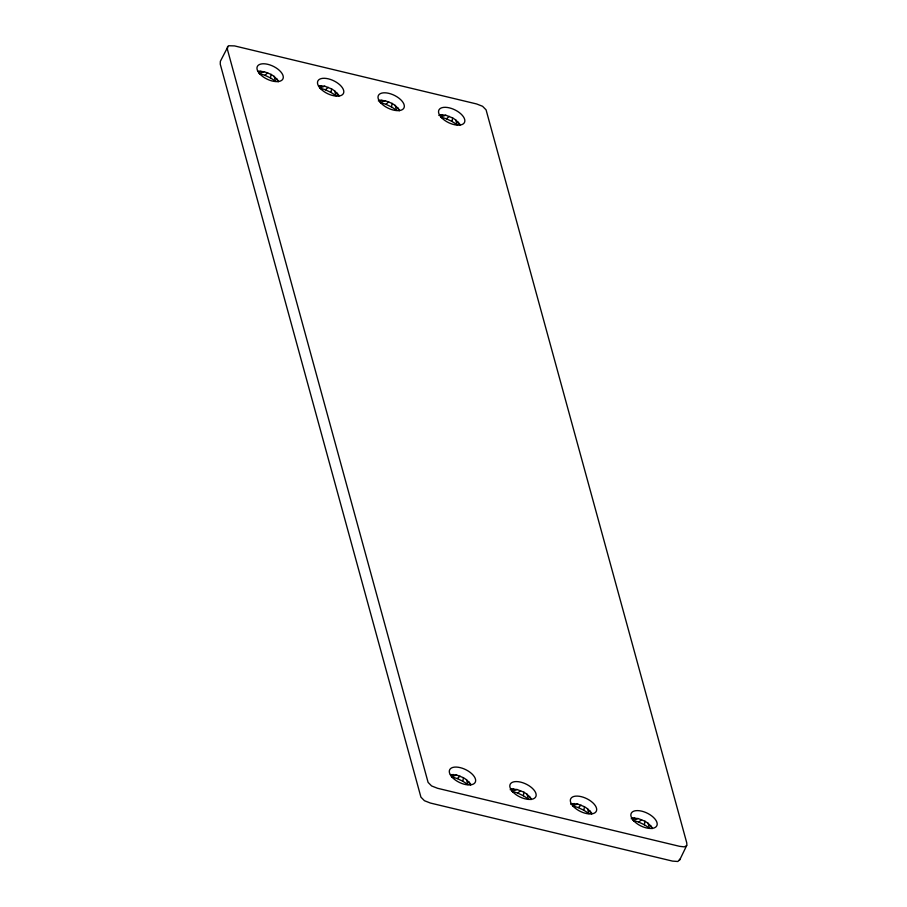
<?xml version="1.0" encoding="UTF-8"?>
<svg xmlns="http://www.w3.org/2000/svg" width="907" height="907" viewBox="0 0 907 907"><rect width="100%" height="100%" fill="white"/><g stroke="black" fill="none" stroke-linecap="round" stroke-linejoin="round"><path stroke-width="1.36" d="M679.808 859.235L677.903 861.491L672.461 861.094L430.394 803.046L424.431 800.711L420.927 797.151L220.254 64.17L220.367 61.302L228.428 45.747L234.539 45.906L476.606 103.954L482.569 106.289L486.073 109.849L686.746 842.83L686.882 845.131L679.468 860.448M271.057 74.385L274.107 76.358L275.592 81.233L270.501 77.934L271.057 74.385L264.266 71.71L258.087 71.279M331.577 88.897L334.615 90.87L336.112 95.745L331.01 92.446L331.577 88.897L324.785 86.222L318.606 85.791M392.085 103.409L395.135 105.382L396.631 110.257L391.529 106.958L392.085 103.409L385.294 100.734L379.115 100.292M452.604 117.921L455.654 119.894L457.151 124.769L452.049 121.47L452.604 117.921L445.813 115.246L439.634 114.804M463.398 777.684L466.447 779.669L467.944 784.544L462.842 781.244L463.398 777.684L456.606 775.009L450.428 774.578M523.917 792.196L526.967 794.181L528.452 799.056L523.362 795.745L523.917 792.196L517.126 789.521L510.947 789.09M584.425 806.708L587.475 808.693L588.972 813.568L583.87 810.257L584.425 806.708L577.646 804.033L571.467 803.602M644.945 821.22L647.995 823.193L649.491 828.08L644.389 824.769L644.945 821.22L638.154 818.545L631.975 818.114M227.532 46.552L227.419 49.42L428.093 782.39L431.596 785.95L437.559 788.285L679.626 846.333L684.263 846.866L686.633 845.698M264.266 71.71L259.141 73.456L264.889 75.281L267.701 72.798M324.785 86.222L319.661 87.968L325.398 89.793L328.209 87.31M385.294 100.734L380.169 102.48L385.917 104.305L388.729 101.822M445.813 115.246L440.689 116.992L446.437 118.817L449.248 116.334M456.606 775.009L451.482 776.766L457.23 778.58L460.042 776.109M517.126 789.521L512.002 791.278L517.738 793.092L520.561 790.609M577.646 804.033L572.521 805.79L578.258 807.604L581.07 805.121M638.154 818.545L633.029 820.302L638.777 822.116L641.589 819.633M258.54 71.653L260.989 71.188M319.06 86.165L321.497 85.7M378.355 100.915L382.017 100.212M438.875 115.427L442.537 114.724M450.881 774.963L453.33 774.499M510.176 789.702L513.85 788.999M570.696 804.214L574.358 803.511M631.215 818.726L634.877 818.023M446.437 118.817L452.049 121.47M385.917 104.305L391.529 106.958M325.398 89.793L331.01 92.446M264.889 75.281L270.501 77.934M638.777 822.116L644.389 824.769M578.258 807.604L583.87 810.257M517.738 793.092L523.362 795.745M457.23 778.58L462.842 781.244M455.654 119.894L460.042 124.452M395.135 105.382L399.522 109.94M334.615 90.87L339.003 95.428M274.107 76.358L278.483 80.916M647.995 823.193L652.382 827.762M587.475 808.693L591.863 813.25M526.967 794.181L531.343 798.738M466.447 779.669L470.824 784.226M458.194 122.116L459.792 125.313M397.674 107.604L399.273 110.801M337.155 93.104L338.753 96.289M276.635 78.592L278.234 81.777M650.534 825.427L652.133 828.613M590.015 810.915L591.613 814.101M529.495 796.403L531.094 799.589M468.987 781.891L470.586 785.077M452.389 777.503A14.229 7.131 25.9 0 0 474.86 782.888A14.229 7.131 25.9 0 0 460.189 767.628A14.229 7.131 25.9 0 0 452.389 777.503M512.909 792.015A14.229 7.131 25.9 0 0 535.368 797.4A14.229 7.131 25.9 0 0 520.709 782.14A14.229 7.131 25.9 0 0 512.909 792.015M573.428 806.527A14.229 7.131 25.9 0 0 595.888 811.912A14.229 7.131 25.9 0 0 581.228 796.652A14.229 7.131 25.9 0 0 573.428 806.527M633.948 821.039A14.229 7.131 25.9 0 0 656.407 826.424A14.229 7.131 25.9 0 0 641.737 811.164A14.229 7.131 25.9 0 0 633.948 821.039M260.048 74.193A14.229 7.131 25.9 0 0 282.508 79.578A14.229 7.131 25.9 0 0 267.848 64.329A14.229 7.131 25.9 0 0 260.048 74.193M320.568 88.705A14.229 7.131 25.9 0 0 343.027 94.09A14.229 7.131 25.9 0 0 328.368 78.841A14.229 7.131 25.9 0 0 320.568 88.705M381.087 103.217A14.229 7.131 25.9 0 0 403.547 108.602A14.229 7.131 25.9 0 0 388.876 93.353A14.229 7.131 25.9 0 0 381.087 103.217M441.607 117.729A14.229 7.131 25.9 0 0 464.067 123.114A14.229 7.131 25.9 0 0 449.396 107.865A14.229 7.131 25.9 0 0 441.607 117.729"/></g></svg>
